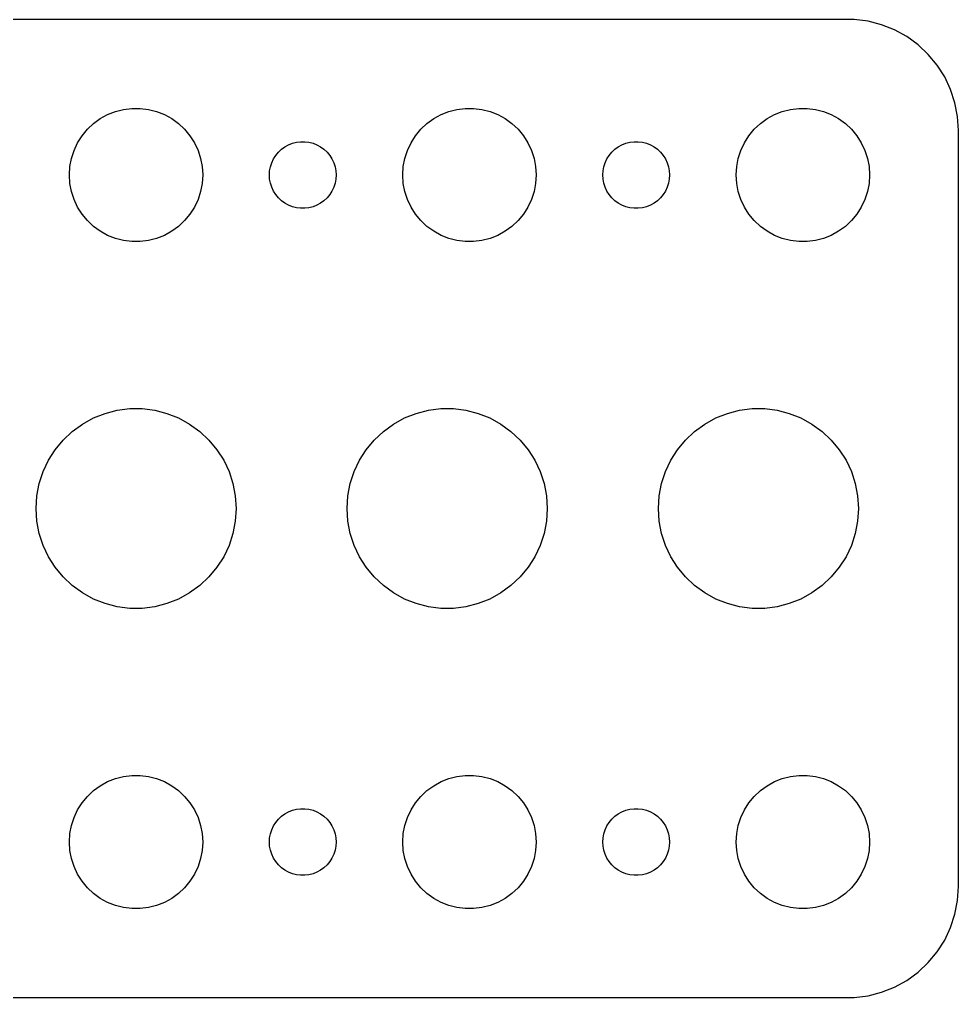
# Model space of a CAD drawing. Header units: metres. Extents: x -37 to 37, y 32 to 76.
# Drawn here: x -5.24 to 37, y 32.01 to 75.99 of the extents above; entities that cross this region are included whole.
import ezdxf

# ---------------------------------------------------------------- set-up
doc = ezdxf.new("R2010")
doc.units = ezdxf.units.M

msp = doc.modelspace()

# ---------------------------------------------------------------- linework, layer by layer
for p, q in [((32.3139, 75.9901), (-32.3139, 75.9901)), ((32.9369, 75.9114), (32.3139, 75.9901)), ((33.5451, 75.7553), (32.9369, 75.9114)), ((34.1289, 75.5241), (33.5451, 75.7553)), ((34.6791, 75.2216), (34.1289, 75.5241)), ((35.1871, 74.8526), (34.6791, 75.2216)), ((35.6448, 74.4227), (35.1871, 74.8526)), ((36.0451, 73.9389), (35.6448, 74.4227)), ((36.3815, 73.4088), (36.0451, 73.9389)), ((36.6489, 72.8406), (36.3815, 73.4088)), ((36.8429, 72.2434), (36.6489, 72.8406)), ((36.9606, 71.6267), (36.8429, 72.2434)), ((-1.60747, 71.533), (-1.27733, 71.7145)), ((-1.27733, 71.7145), (-0.92705, 71.8532)), ((-0.92705, 71.8532), (-0.56213, 71.9469)), ((-0.56213, 71.9469), (-0.18837, 71.9941)), ((-0.18837, 71.9941), (0.18837, 71.9941)), ((0.18837, 71.9941), (0.56213, 71.9469)), ((0.56213, 71.9469), (0.92705, 71.8532)), ((0.92705, 71.8532), (1.27733, 71.7145)), ((1.27733, 71.7145), (1.60747, 71.533)), ((13.3925, 71.533), (13.7227, 71.7145)), ((13.7227, 71.7145), (14.0729, 71.8532)), ((14.0729, 71.8532), (14.4379, 71.9469)), ((14.4379, 71.9469), (14.8116, 71.9941)), ((14.8116, 71.9941), (15.1884, 71.9941)), ((15.1884, 71.9941), (15.5621, 71.9469)), ((15.5621, 71.9469), (15.927, 71.8532)), ((15.927, 71.8532), (16.2773, 71.7145)), ((16.2773, 71.7145), (16.6075, 71.533)), ((28.3925, 71.533), (28.7227, 71.7145)), ((28.7227, 71.7145), (29.0729, 71.8532)), ((29.0729, 71.8532), (29.4379, 71.9469)), ((29.4379, 71.9469), (29.8116, 71.9941)), ((29.8116, 71.9941), (30.1884, 71.9941)), ((30.1884, 71.9941), (30.5621, 71.9469)), ((30.5621, 71.9469), (30.927, 71.8532)), ((30.927, 71.8532), (31.2773, 71.7145)), ((31.2773, 71.7145), (31.6075, 71.533)), ((-2.1869, 71.0536), (-1.91226, 71.3115)), ((-1.91226, 71.3115), (-1.60747, 71.533)), ((1.60747, 71.533), (1.91226, 71.3115)), ((1.91226, 71.3115), (2.1869, 71.0536)), ((12.8131, 71.0536), (13.0877, 71.3115)), ((13.0877, 71.3115), (13.3925, 71.533)), ((16.6075, 71.533), (16.9123, 71.3115)), ((16.9123, 71.3115), (17.1869, 71.0536)), ((27.8131, 71.0536), (28.0877, 71.3115)), ((28.0877, 71.3115), (28.3925, 71.533)), ((31.6075, 71.533), (31.9123, 71.3115)), ((31.9123, 71.3115), (32.1869, 71.0536)), ((37, 71), (36.9606, 71.6267)), ((-2.42705, 70.7634), (-2.1869, 71.0536)), ((2.1869, 71.0536), (2.42705, 70.7634)), ((12.5729, 70.7634), (12.8131, 71.0536)), ((17.1869, 71.0536), (17.427, 70.7634)), ((27.5729, 70.7634), (27.8131, 71.0536)), ((32.1869, 71.0536), (32.427, 70.7634)), ((37, 37), (37, 71)), ((-2.78932, 70.1044), (-2.62891, 70.4453)), ((-2.62891, 70.4453), (-2.42705, 70.7634)), ((2.42705, 70.7634), (2.62891, 70.4453)), ((2.62891, 70.4453), (2.78932, 70.1044)), ((6.86133, 70.3572), (7.03647, 70.4266)), ((7.03647, 70.4266), (7.21892, 70.4734)), ((7.21892, 70.4734), (7.40581, 70.497)), ((7.40581, 70.497), (7.59418, 70.497)), ((7.59418, 70.497), (7.78107, 70.4734)), ((7.78107, 70.4734), (7.96352, 70.4266)), ((7.96352, 70.4266), (8.13866, 70.3572)), ((12.2107, 70.1044), (12.3711, 70.4453)), ((12.3711, 70.4453), (12.5729, 70.7634)), ((17.427, 70.7634), (17.6289, 70.4453)), ((17.6289, 70.4453), (17.7893, 70.1044)), ((21.8613, 70.3572), (22.0365, 70.4266)), ((22.0365, 70.4266), (22.2189, 70.4734)), ((22.2189, 70.4734), (22.4058, 70.497)), ((22.4058, 70.497), (22.5942, 70.497)), ((22.5942, 70.497), (22.7811, 70.4734)), ((22.7811, 70.4734), (22.9635, 70.4266)), ((22.9635, 70.4266), (23.1387, 70.3572)), ((27.2107, 70.1044), (27.3711, 70.4453)), ((27.3711, 70.4453), (27.5729, 70.7634)), ((32.427, 70.7634), (32.6289, 70.4453)), ((32.6289, 70.4453), (32.7893, 70.1044)), ((-2.90575, 69.7461), (-2.78932, 70.1044)), ((2.78932, 70.1044), (2.90575, 69.7461)), ((6.28647, 69.8817), (6.40654, 70.0268)), ((6.40654, 70.0268), (6.54385, 70.1558)), ((6.54385, 70.1558), (6.69626, 70.2665)), ((6.69626, 70.2665), (6.86133, 70.3572)), ((8.13866, 70.3572), (8.30373, 70.2665)), ((8.30373, 70.2665), (8.45613, 70.1558)), ((8.45613, 70.1558), (8.59344, 70.0268)), ((8.59344, 70.0268), (8.71352, 69.8817)), ((12.0942, 69.7461), (12.2107, 70.1044)), ((17.7893, 70.1044), (17.9057, 69.7461)), ((21.2865, 69.8817), (21.4065, 70.0268)), ((21.4065, 70.0268), (21.5439, 70.1558)), ((21.5439, 70.1558), (21.6963, 70.2665)), ((21.6963, 70.2665), (21.8613, 70.3572)), ((23.1387, 70.3572), (23.3037, 70.2665)), ((23.3037, 70.2665), (23.4561, 70.1558)), ((23.4561, 70.1558), (23.5934, 70.0268)), ((23.5934, 70.0268), (23.7135, 69.8817)), ((27.0942, 69.7461), (27.2107, 70.1044)), ((32.7893, 70.1044), (32.9057, 69.7461)), ((-2.97633, 69.376), (-2.90575, 69.7461)), ((2.90575, 69.7461), (2.97633, 69.376)), ((6.04712, 69.373), (6.10533, 69.5522)), ((6.10533, 69.5522), (6.18553, 69.7226)), ((6.18553, 69.7226), (6.28647, 69.8817)), ((8.71352, 69.8817), (8.81445, 69.7226)), ((8.81445, 69.7226), (8.89465, 69.5522)), ((8.89465, 69.5522), (8.95287, 69.373)), ((12.0237, 69.376), (12.0942, 69.7461)), ((17.9057, 69.7461), (17.9763, 69.376)), ((21.0471, 69.373), (21.1053, 69.5522)), ((21.1053, 69.5522), (21.1855, 69.7226)), ((21.1855, 69.7226), (21.2865, 69.8817)), ((23.7135, 69.8817), (23.8145, 69.7226)), ((23.8145, 69.7226), (23.8947, 69.5522)), ((23.8947, 69.5522), (23.9529, 69.373)), ((27.0237, 69.376), (27.0942, 69.7461)), ((32.9057, 69.7461), (32.9763, 69.376)), ((-3, 69), (-2.97633, 69.376)), ((2.97633, 69.376), (3, 69)), ((6, 69), (6.01183, 69.188)), ((6.01183, 69.188), (6.04712, 69.373)), ((8.95287, 69.373), (8.98816, 69.188)), ((8.98816, 69.188), (9, 69)), ((12, 69), (12.0237, 69.376)), ((17.9763, 69.376), (18, 69)), ((21, 69), (21.0118, 69.188)), ((21.0118, 69.188), (21.0471, 69.373)), ((23.9529, 69.373), (23.9882, 69.188)), ((23.9882, 69.188), (24, 69)), ((27, 69), (27.0237, 69.376)), ((32.9763, 69.376), (33, 69)), ((-2.97633, 68.624), (-3, 69)), ((-2.90575, 68.2539), (-2.97633, 68.624)), ((2.97633, 68.624), (2.90575, 68.2539)), ((3, 69), (2.97633, 68.624)), ((6.01183, 68.812), (6, 69)), ((6.04712, 68.627), (6.01183, 68.812)), ((6.10533, 68.4478), (6.04712, 68.627)), ((8.95287, 68.627), (8.89465, 68.4478)), ((8.98816, 68.812), (8.95287, 68.627)), ((9, 69), (8.98816, 68.812)), ((12.0237, 68.624), (12, 69)), ((12.0942, 68.2539), (12.0237, 68.624)), ((17.9763, 68.624), (17.9057, 68.2539)), ((18, 69), (17.9763, 68.624)), ((21.0118, 68.812), (21, 69)), ((21.0471, 68.627), (21.0118, 68.812)), ((21.1053, 68.4478), (21.0471, 68.627)), ((23.9529, 68.627), (23.8947, 68.4478)), ((23.9882, 68.812), (23.9529, 68.627)), ((24, 69), (23.9882, 68.812)), ((27.0237, 68.624), (27, 69)), ((27.0942, 68.2539), (27.0237, 68.624)), ((32.9763, 68.624), (32.9057, 68.2539)), ((33, 69), (32.9763, 68.624)), ((-2.78932, 67.8956), (-2.90575, 68.2539)), ((2.90575, 68.2539), (2.78932, 67.8956)), ((6.18553, 68.2774), (6.10533, 68.4478)), ((6.28647, 68.1183), (6.18553, 68.2774)), ((8.81445, 68.2774), (8.71352, 68.1183)), ((8.89465, 68.4478), (8.81445, 68.2774)), ((12.2107, 67.8956), (12.0942, 68.2539)), ((17.9057, 68.2539), (17.7893, 67.8956)), ((21.1855, 68.2774), (21.1053, 68.4478)), ((21.2865, 68.1183), (21.1855, 68.2774)), ((23.8145, 68.2774), (23.7135, 68.1183)), ((23.8947, 68.4478), (23.8145, 68.2774)), ((27.2107, 67.8956), (27.0942, 68.2539)), ((32.9057, 68.2539), (32.7893, 67.8956)), ((-2.62891, 67.5547), (-2.78932, 67.8956)), ((2.78932, 67.8956), (2.62891, 67.5547)), ((6.40654, 67.9732), (6.28647, 68.1183)), ((6.54385, 67.8442), (6.40654, 67.9732)), ((6.69626, 67.7335), (6.54385, 67.8442)), ((6.86133, 67.6427), (6.69626, 67.7335)), ((8.30373, 67.7335), (8.13866, 67.6427)), ((8.45613, 67.8442), (8.30373, 67.7335)), ((8.59344, 67.9732), (8.45613, 67.8442)), ((8.71352, 68.1183), (8.59344, 67.9732)), ((12.3711, 67.5547), (12.2107, 67.8956)), ((17.7893, 67.8956), (17.6289, 67.5547)), ((21.4065, 67.9732), (21.2865, 68.1183)), ((21.5439, 67.8442), (21.4065, 67.9732)), ((21.6963, 67.7335), (21.5439, 67.8442)), ((21.8613, 67.6427), (21.6963, 67.7335)), ((23.3037, 67.7335), (23.1387, 67.6427)), ((23.4561, 67.8442), (23.3037, 67.7335)), ((23.5934, 67.9732), (23.4561, 67.8442)), ((23.7135, 68.1183), (23.5934, 67.9732)), ((27.3711, 67.5547), (27.2107, 67.8956)), ((32.7893, 67.8956), (32.6289, 67.5547)), ((-2.42705, 67.2366), (-2.62891, 67.5547)), ((2.62891, 67.5547), (2.42705, 67.2366)), ((7.03647, 67.5734), (6.86133, 67.6427)), ((7.21892, 67.5266), (7.03647, 67.5734)), ((7.40581, 67.5029), (7.21892, 67.5266)), ((7.59418, 67.5029), (7.40581, 67.5029)), ((7.78107, 67.5266), (7.59418, 67.5029)), ((7.96352, 67.5734), (7.78107, 67.5266)), ((8.13866, 67.6427), (7.96352, 67.5734)), ((12.5729, 67.2366), (12.3711, 67.5547)), ((17.6289, 67.5547), (17.427, 67.2366)), ((22.0365, 67.5734), (21.8613, 67.6427)), ((22.2189, 67.5266), (22.0365, 67.5734)), ((22.4058, 67.5029), (22.2189, 67.5266)), ((22.5942, 67.5029), (22.4058, 67.5029)), ((22.7811, 67.5266), (22.5942, 67.5029)), ((22.9635, 67.5734), (22.7811, 67.5266)), ((23.1387, 67.6427), (22.9635, 67.5734)), ((27.5729, 67.2366), (27.3711, 67.5547)), ((32.6289, 67.5547), (32.427, 67.2366)), ((-2.1869, 66.9464), (-2.42705, 67.2366)), ((-1.91226, 66.6884), (-2.1869, 66.9464)), ((2.1869, 66.9464), (1.91226, 66.6884)), ((2.42705, 67.2366), (2.1869, 66.9464)), ((12.8131, 66.9464), (12.5729, 67.2366)), ((13.0877, 66.6884), (12.8131, 66.9464)), ((17.1869, 66.9464), (16.9123, 66.6884)), ((17.427, 67.2366), (17.1869, 66.9464)), ((27.8131, 66.9464), (27.5729, 67.2366)), ((28.0877, 66.6884), (27.8131, 66.9464)), ((32.1869, 66.9464), (31.9123, 66.6884)), ((32.427, 67.2366), (32.1869, 66.9464)), ((-1.60747, 66.467), (-1.91226, 66.6884)), ((-1.27733, 66.2855), (-1.60747, 66.467)), ((1.60747, 66.467), (1.27733, 66.2855)), ((1.91226, 66.6884), (1.60747, 66.467)), ((13.3925, 66.467), (13.0877, 66.6884)), ((13.7227, 66.2855), (13.3925, 66.467)), ((16.6075, 66.467), (16.2773, 66.2855)), ((16.9123, 66.6884), (16.6075, 66.467)), ((28.3925, 66.467), (28.0877, 66.6884)), ((28.7227, 66.2855), (28.3925, 66.467)), ((31.6075, 66.467), (31.2773, 66.2855)), ((31.9123, 66.6884), (31.6075, 66.467)), ((-0.92705, 66.1468), (-1.27733, 66.2855)), ((-0.56213, 66.0531), (-0.92705, 66.1468)), ((-0.18837, 66.0059), (-0.56213, 66.0531)), ((0.18837, 66.0059), (-0.18837, 66.0059)), ((0.56213, 66.0531), (0.18837, 66.0059)), ((0.92705, 66.1468), (0.56213, 66.0531)), ((1.27733, 66.2855), (0.92705, 66.1468)), ((14.0729, 66.1468), (13.7227, 66.2855)), ((14.4379, 66.0531), (14.0729, 66.1468)), ((14.8116, 66.0059), (14.4379, 66.0531)), ((15.1884, 66.0059), (14.8116, 66.0059)), ((15.5621, 66.0531), (15.1884, 66.0059)), ((15.927, 66.1468), (15.5621, 66.0531)), ((16.2773, 66.2855), (15.927, 66.1468)), ((29.0729, 66.1468), (28.7227, 66.2855)), ((29.4379, 66.0531), (29.0729, 66.1468)), ((29.8116, 66.0059), (29.4379, 66.0531)), ((30.1884, 66.0059), (29.8116, 66.0059)), ((30.5621, 66.0531), (30.1884, 66.0059)), ((30.927, 66.1468), (30.5621, 66.0531)), ((31.2773, 66.2855), (30.927, 66.1468)), ((-2.41121, 57.7995), (-1.916, 58.0717)), ((-1.916, 58.0717), (-1.39056, 58.2797)), ((-1.39056, 58.2797), (-0.8432, 58.4203)), ((-0.8432, 58.4203), (-0.28255, 58.4911)), ((-0.28255, 58.4911), (0.28255, 58.4911)), ((0.28255, 58.4911), (0.8432, 58.4203)), ((0.8432, 58.4203), (1.39056, 58.2797)), ((1.39056, 58.2797), (1.916, 58.0717)), ((1.916, 58.0717), (2.41121, 57.7995)), ((11.5888, 57.7995), (12.084, 58.0717)), ((12.084, 58.0717), (12.6094, 58.2797)), ((12.6094, 58.2797), (13.1568, 58.4203)), ((13.1568, 58.4203), (13.7174, 58.4911)), ((13.7174, 58.4911), (14.2825, 58.4911)), ((14.2825, 58.4911), (14.8432, 58.4203)), ((14.8432, 58.4203), (15.3906, 58.2797)), ((15.3906, 58.2797), (15.916, 58.0717)), ((15.916, 58.0717), (16.4112, 57.7995)), ((25.5888, 57.7995), (26.084, 58.0717)), ((26.084, 58.0717), (26.6094, 58.2797)), ((26.6094, 58.2797), (27.1568, 58.4203)), ((27.1568, 58.4203), (27.7174, 58.4911)), ((27.7174, 58.4911), (28.2825, 58.4911)), ((28.2825, 58.4911), (28.8432, 58.4203)), ((28.8432, 58.4203), (29.3906, 58.2797)), ((29.3906, 58.2797), (29.916, 58.0717)), ((29.916, 58.0717), (30.4112, 57.7995)), ((-2.86839, 57.4673), (-2.41121, 57.7995)), ((2.41121, 57.7995), (2.86839, 57.4673)), ((11.1316, 57.4673), (11.5888, 57.7995)), ((16.4112, 57.7995), (16.8684, 57.4673)), ((25.1316, 57.4673), (25.5888, 57.7995)), ((30.4112, 57.7995), (30.8684, 57.4673)), ((-3.28035, 57.0805), (-2.86839, 57.4673)), ((2.86839, 57.4673), (3.28035, 57.0805)), ((10.7196, 57.0805), (11.1316, 57.4673)), ((16.8684, 57.4673), (17.2803, 57.0805)), ((24.7196, 57.0805), (25.1316, 57.4673)), ((30.8684, 57.4673), (31.2803, 57.0805)), ((-3.64056, 56.645), (-3.28035, 57.0805)), ((3.28035, 57.0805), (3.64056, 56.645)), ((10.3594, 56.645), (10.7196, 57.0805)), ((17.2803, 57.0805), (17.6406, 56.645)), ((24.3594, 56.645), (24.7196, 57.0805)), ((31.2803, 57.0805), (31.6406, 56.645)), ((-3.94337, 56.1679), (-3.64056, 56.645)), ((3.64056, 56.645), (3.94337, 56.1679)), ((10.0566, 56.1679), (10.3594, 56.645)), ((17.6406, 56.645), (17.9434, 56.1679)), ((24.0566, 56.1679), (24.3594, 56.645)), ((31.6406, 56.645), (31.9434, 56.1679)), ((-4.18399, 55.6566), (-3.94337, 56.1679)), ((3.94337, 56.1679), (4.18399, 55.6566)), ((9.81599, 55.6566), (10.0566, 56.1679)), ((17.9434, 56.1679), (18.184, 55.6566)), ((23.816, 55.6566), (24.0566, 56.1679)), ((31.9434, 56.1679), (32.184, 55.6566)), ((-4.35861, 55.1191), (-4.18399, 55.6566)), ((4.18399, 55.6566), (4.35861, 55.1191)), ((9.64137, 55.1191), (9.81599, 55.6566)), ((18.184, 55.6566), (18.3586, 55.1191)), ((23.6414, 55.1191), (23.816, 55.6566)), ((32.184, 55.6566), (32.3586, 55.1191)), ((-4.46451, 54.564), (-4.35861, 55.1191)), ((4.35861, 55.1191), (4.46451, 54.564)), ((9.53548, 54.564), (9.64137, 55.1191)), ((18.3586, 55.1191), (18.4645, 54.564)), ((23.5355, 54.564), (23.6414, 55.1191)), ((32.3586, 55.1191), (32.4645, 54.564)), ((-4.5, 54), (-4.46451, 54.564)), ((4.46451, 54.564), (4.5, 54)), ((9.5, 54), (9.53548, 54.564)), ((18.4645, 54.564), (18.5, 54)), ((23.5, 54), (23.5355, 54.564)), ((32.4645, 54.564), (32.5, 54)), ((-4.46451, 53.436), (-4.5, 54)), ((4.5, 54), (4.46451, 53.436)), ((9.53548, 53.436), (9.5, 54)), ((18.5, 54), (18.4645, 53.436)), ((23.5355, 53.436), (23.5, 54)), ((32.5, 54), (32.4645, 53.436)), ((-4.35861, 52.8809), (-4.46451, 53.436)), ((4.46451, 53.436), (4.35861, 52.8809)), ((9.64137, 52.8809), (9.53548, 53.436)), ((18.4645, 53.436), (18.3586, 52.8809)), ((23.6414, 52.8809), (23.5355, 53.436)), ((32.4645, 53.436), (32.3586, 52.8809)), ((-4.18399, 52.3434), (-4.35861, 52.8809)), ((4.35861, 52.8809), (4.18399, 52.3434)), ((9.81599, 52.3434), (9.64137, 52.8809)), ((18.3586, 52.8809), (18.184, 52.3434)), ((23.816, 52.3434), (23.6414, 52.8809)), ((32.3586, 52.8809), (32.184, 52.3434)), ((-3.94337, 51.8321), (-4.18399, 52.3434)), ((4.18399, 52.3434), (3.94337, 51.8321)), ((10.0566, 51.8321), (9.81599, 52.3434)), ((18.184, 52.3434), (17.9434, 51.8321)), ((24.0566, 51.8321), (23.816, 52.3434)), ((32.184, 52.3434), (31.9434, 51.8321)), ((-3.64056, 51.355), (-3.94337, 51.8321)), ((3.94337, 51.8321), (3.64056, 51.355)), ((10.3594, 51.355), (10.0566, 51.8321)), ((17.9434, 51.8321), (17.6406, 51.355)), ((24.3594, 51.355), (24.0566, 51.8321)), ((31.9434, 51.8321), (31.6406, 51.355)), ((-3.28035, 50.9195), (-3.64056, 51.355)), ((3.64056, 51.355), (3.28035, 50.9195)), ((10.7196, 50.9195), (10.3594, 51.355)), ((17.6406, 51.355), (17.2803, 50.9195)), ((24.7196, 50.9195), (24.3594, 51.355)), ((31.6406, 51.355), (31.2803, 50.9195)), ((-2.86839, 50.5327), (-3.28035, 50.9195)), ((3.28035, 50.9195), (2.86839, 50.5327)), ((11.1316, 50.5327), (10.7196, 50.9195)), ((17.2803, 50.9195), (16.8684, 50.5327)), ((25.1316, 50.5327), (24.7196, 50.9195)), ((31.2803, 50.9195), (30.8684, 50.5327)), ((-2.41121, 50.2005), (-2.86839, 50.5327)), ((-1.916, 49.9283), (-2.41121, 50.2005)), ((2.41121, 50.2005), (1.916, 49.9283)), ((2.86839, 50.5327), (2.41121, 50.2005)), ((11.5888, 50.2005), (11.1316, 50.5327)), ((12.084, 49.9283), (11.5888, 50.2005)), ((16.4112, 50.2005), (15.916, 49.9283)), ((16.8684, 50.5327), (16.4112, 50.2005)), ((25.5888, 50.2005), (25.1316, 50.5327)), ((26.084, 49.9283), (25.5888, 50.2005)), ((30.4112, 50.2005), (29.916, 49.9283)), ((30.8684, 50.5327), (30.4112, 50.2005)), ((-1.39056, 49.7203), (-1.916, 49.9283)), ((-0.8432, 49.5797), (-1.39056, 49.7203)), ((1.39056, 49.7203), (0.8432, 49.5797)), ((1.916, 49.9283), (1.39056, 49.7203)), ((12.6094, 49.7203), (12.084, 49.9283)), ((13.1568, 49.5797), (12.6094, 49.7203)), ((15.3906, 49.7203), (14.8432, 49.5797)), ((15.916, 49.9283), (15.3906, 49.7203)), ((26.6094, 49.7203), (26.084, 49.9283)), ((27.1568, 49.5797), (26.6094, 49.7203)), ((29.3906, 49.7203), (28.8432, 49.5797)), ((29.916, 49.9283), (29.3906, 49.7203)), ((-0.28255, 49.5089), (-0.8432, 49.5797)), ((0.28255, 49.5089), (-0.28255, 49.5089)), ((0.8432, 49.5797), (0.28255, 49.5089)), ((13.7174, 49.5089), (13.1568, 49.5797)), ((14.2825, 49.5089), (13.7174, 49.5089)), ((14.8432, 49.5797), (14.2825, 49.5089)), ((27.7174, 49.5089), (27.1568, 49.5797)), ((28.2825, 49.5089), (27.7174, 49.5089)), ((28.8432, 49.5797), (28.2825, 49.5089)), ((-1.27733, 41.7145), (-0.92705, 41.8532)), ((-0.92705, 41.8532), (-0.56213, 41.9469)), ((-0.56213, 41.9469), (-0.18837, 41.9941)), ((-0.18837, 41.9941), (0.18837, 41.9941)), ((0.18837, 41.9941), (0.56213, 41.9469)), ((0.56213, 41.9469), (0.92705, 41.8532)), ((0.92705, 41.8532), (1.27733, 41.7145)), ((13.7227, 41.7145), (14.0729, 41.8532)), ((14.0729, 41.8532), (14.4379, 41.9469)), ((14.4379, 41.9469), (14.8116, 41.9941)), ((14.8116, 41.9941), (15.1884, 41.9941)), ((15.1884, 41.9941), (15.5621, 41.9469)), ((15.5621, 41.9469), (15.927, 41.8532)), ((15.927, 41.8532), (16.2773, 41.7145)), ((28.7227, 41.7145), (29.0729, 41.8532)), ((29.0729, 41.8532), (29.4379, 41.9469)), ((29.4379, 41.9469), (29.8116, 41.9941)), ((29.8116, 41.9941), (30.1884, 41.9941)), ((30.1884, 41.9941), (30.5621, 41.9469)), ((30.5621, 41.9469), (30.927, 41.8532)), ((30.927, 41.8532), (31.2773, 41.7145)), ((-1.91226, 41.3116), (-1.60747, 41.533)), ((-1.60747, 41.533), (-1.27733, 41.7145)), ((1.27733, 41.7145), (1.60747, 41.533)), ((1.60747, 41.533), (1.91226, 41.3116)), ((13.0877, 41.3116), (13.3925, 41.533)), ((13.3925, 41.533), (13.7227, 41.7145)), ((16.2773, 41.7145), (16.6075, 41.533)), ((16.6075, 41.533), (16.9123, 41.3116)), ((28.0877, 41.3116), (28.3925, 41.533)), ((28.3925, 41.533), (28.7227, 41.7145)), ((31.2773, 41.7145), (31.6075, 41.533)), ((31.6075, 41.533), (31.9123, 41.3116)), ((-2.42705, 40.7634), (-2.1869, 41.0536)), ((-2.1869, 41.0536), (-1.91226, 41.3116)), ((1.91226, 41.3116), (2.1869, 41.0536)), ((2.1869, 41.0536), (2.42705, 40.7634)), ((12.5729, 40.7634), (12.8131, 41.0536)), ((12.8131, 41.0536), (13.0877, 41.3116)), ((16.9123, 41.3116), (17.1869, 41.0536)), ((17.1869, 41.0536), (17.427, 40.7634)), ((27.5729, 40.7634), (27.8131, 41.0536)), ((27.8131, 41.0536), (28.0877, 41.3116)), ((31.9123, 41.3116), (32.1869, 41.0536)), ((32.1869, 41.0536), (32.427, 40.7634)), ((-2.62891, 40.4453), (-2.42705, 40.7634)), ((2.42705, 40.7634), (2.62891, 40.4453)), ((7.03647, 40.4266), (7.21892, 40.4734)), ((7.21892, 40.4734), (7.40581, 40.4971)), ((7.40581, 40.4971), (7.59418, 40.4971)), ((7.59418, 40.4971), (7.78107, 40.4734)), ((7.78107, 40.4734), (7.96352, 40.4266)), ((12.3711, 40.4453), (12.5729, 40.7634)), ((17.427, 40.7634), (17.6289, 40.4453)), ((22.0365, 40.4266), (22.2189, 40.4734)), ((22.2189, 40.4734), (22.4058, 40.4971)), ((22.4058, 40.4971), (22.5942, 40.4971)), ((22.5942, 40.4971), (22.7811, 40.4734)), ((22.7811, 40.4734), (22.9635, 40.4266)), ((27.3711, 40.4453), (27.5729, 40.7634)), ((32.427, 40.7634), (32.6289, 40.4453)), ((-2.90575, 39.7461), (-2.78932, 40.1044)), ((-2.78932, 40.1044), (-2.62891, 40.4453)), ((2.62891, 40.4453), (2.78932, 40.1044)), ((2.78932, 40.1044), (2.90575, 39.7461)), ((6.28647, 39.8817), (6.40654, 40.0268)), ((6.40654, 40.0268), (6.54385, 40.1558)), ((6.54385, 40.1558), (6.69626, 40.2665)), ((6.69626, 40.2665), (6.86133, 40.3573)), ((6.86133, 40.3573), (7.03647, 40.4266)), ((7.96352, 40.4266), (8.13866, 40.3573)), ((8.13866, 40.3573), (8.30373, 40.2665)), ((8.30373, 40.2665), (8.45613, 40.1558)), ((8.45613, 40.1558), (8.59344, 40.0268)), ((8.59344, 40.0268), (8.71352, 39.8817)), ((12.0942, 39.7461), (12.2107, 40.1044)), ((12.2107, 40.1044), (12.3711, 40.4453)), ((17.6289, 40.4453), (17.7893, 40.1044)), ((17.7893, 40.1044), (17.9057, 39.7461)), ((21.2865, 39.8817), (21.4065, 40.0268)), ((21.4065, 40.0268), (21.5439, 40.1558)), ((21.5439, 40.1558), (21.6963, 40.2665)), ((21.6963, 40.2665), (21.8613, 40.3573)), ((21.8613, 40.3573), (22.0365, 40.4266)), ((22.9635, 40.4266), (23.1387, 40.3573)), ((23.1387, 40.3573), (23.3037, 40.2665)), ((23.3037, 40.2665), (23.4561, 40.1558)), ((23.4561, 40.1558), (23.5934, 40.0268)), ((23.5934, 40.0268), (23.7135, 39.8817)), ((27.0942, 39.7461), (27.2107, 40.1044)), ((27.2107, 40.1044), (27.3711, 40.4453)), ((32.6289, 40.4453), (32.7893, 40.1044)), ((32.7893, 40.1044), (32.9057, 39.7461)), ((-2.97633, 39.376), (-2.90575, 39.7461)), ((2.90575, 39.7461), (2.97633, 39.376)), ((6.10533, 39.5522), (6.18553, 39.7226)), ((6.18553, 39.7226), (6.28647, 39.8817)), ((8.71352, 39.8817), (8.81445, 39.7226)), ((8.81445, 39.7226), (8.89465, 39.5522)), ((12.0237, 39.376), (12.0942, 39.7461)), ((17.9057, 39.7461), (17.9763, 39.376)), ((21.1053, 39.5522), (21.1855, 39.7226)), ((21.1855, 39.7226), (21.2865, 39.8817)), ((23.7135, 39.8817), (23.8145, 39.7226)), ((23.8145, 39.7226), (23.8947, 39.5522)), ((27.0237, 39.376), (27.0942, 39.7461)), ((32.9057, 39.7461), (32.9763, 39.376)), ((-3, 39), (-2.97633, 39.376)), ((2.97633, 39.376), (3, 39)), ((6, 39), (6.01183, 39.188)), ((6.01183, 39.188), (6.04712, 39.373)), ((6.04712, 39.373), (6.10533, 39.5522)), ((8.89465, 39.5522), (8.95287, 39.373)), ((8.95287, 39.373), (8.98816, 39.188)), ((8.98816, 39.188), (9, 39)), ((12, 39), (12.0237, 39.376)), ((17.9763, 39.376), (18, 39)), ((21, 39), (21.0118, 39.188)), ((21.0118, 39.188), (21.0471, 39.373)), ((21.0471, 39.373), (21.1053, 39.5522)), ((23.8947, 39.5522), (23.9529, 39.373)), ((23.9529, 39.373), (23.9882, 39.188)), ((23.9882, 39.188), (24, 39)), ((27, 39), (27.0237, 39.376)), ((32.9763, 39.376), (33, 39)), ((-2.97633, 38.624), (-3, 39)), ((3, 39), (2.97633, 38.624)), ((6.01183, 38.812), (6, 39)), ((6.04712, 38.627), (6.01183, 38.812)), ((8.98816, 38.812), (8.95287, 38.627)), ((9, 39), (8.98816, 38.812)), ((12.0237, 38.624), (12, 39)), ((18, 39), (17.9763, 38.624)), ((21.0118, 38.812), (21, 39)), ((21.0471, 38.627), (21.0118, 38.812)), ((23.9882, 38.812), (23.9529, 38.627)), ((24, 39), (23.9882, 38.812)), ((27.0237, 38.624), (27, 39)), ((33, 39), (32.9763, 38.624)), ((-2.90575, 38.2539), (-2.97633, 38.624)), ((2.97633, 38.624), (2.90575, 38.2539)), ((6.10533, 38.4478), (6.04712, 38.627)), ((6.18553, 38.2774), (6.10533, 38.4478)), ((6.28647, 38.1183), (6.18553, 38.2774)), ((8.81445, 38.2774), (8.71352, 38.1183)), ((8.89465, 38.4478), (8.81445, 38.2774)), ((8.95287, 38.627), (8.89465, 38.4478)), ((12.0942, 38.2539), (12.0237, 38.624)), ((17.9763, 38.624), (17.9057, 38.2539)), ((21.1053, 38.4478), (21.0471, 38.627)), ((21.1855, 38.2774), (21.1053, 38.4478)), ((21.2865, 38.1183), (21.1855, 38.2774)), ((23.8145, 38.2774), (23.7135, 38.1183)), ((23.8947, 38.4478), (23.8145, 38.2774)), ((23.9529, 38.627), (23.8947, 38.4478)), ((27.0942, 38.2539), (27.0237, 38.624)), ((32.9763, 38.624), (32.9057, 38.2539)), ((-2.78932, 37.8956), (-2.90575, 38.2539)), ((-2.62891, 37.5547), (-2.78932, 37.8956)), ((2.78932, 37.8956), (2.62891, 37.5547)), ((2.90575, 38.2539), (2.78932, 37.8956)), ((6.40654, 37.9732), (6.28647, 38.1183)), ((6.54385, 37.8442), (6.40654, 37.9732)), ((6.69626, 37.7335), (6.54385, 37.8442)), ((8.45613, 37.8442), (8.30373, 37.7335)), ((8.59344, 37.9732), (8.45613, 37.8442)), ((8.71352, 38.1183), (8.59344, 37.9732)), ((12.2107, 37.8956), (12.0942, 38.2539)), ((12.3711, 37.5547), (12.2107, 37.8956)), ((17.7893, 37.8956), (17.6289, 37.5547)), ((17.9057, 38.2539), (17.7893, 37.8956)), ((21.4065, 37.9732), (21.2865, 38.1183)), ((21.5439, 37.8442), (21.4065, 37.9732)), ((21.6963, 37.7335), (21.5439, 37.8442)), ((23.4561, 37.8442), (23.3037, 37.7335)), ((23.5934, 37.9732), (23.4561, 37.8442)), ((23.7135, 38.1183), (23.5934, 37.9732)), ((27.2107, 37.8956), (27.0942, 38.2539)), ((27.3711, 37.5547), (27.2107, 37.8956)), ((32.7893, 37.8956), (32.6289, 37.5547)), ((32.9057, 38.2539), (32.7893, 37.8956)), ((-2.42705, 37.2366), (-2.62891, 37.5547)), ((2.62891, 37.5547), (2.42705, 37.2366)), ((6.86133, 37.6428), (6.69626, 37.7335)), ((7.03647, 37.5734), (6.86133, 37.6428)), ((7.21892, 37.5266), (7.03647, 37.5734)), ((7.40581, 37.503), (7.21892, 37.5266)), ((7.59418, 37.503), (7.40581, 37.503)), ((7.78107, 37.5266), (7.59418, 37.503)), ((7.96352, 37.5734), (7.78107, 37.5266)), ((8.13866, 37.6428), (7.96352, 37.5734)), ((8.30373, 37.7335), (8.13866, 37.6428)), ((12.5729, 37.2366), (12.3711, 37.5547)), ((17.6289, 37.5547), (17.427, 37.2366)), ((21.8613, 37.6428), (21.6963, 37.7335)), ((22.0365, 37.5734), (21.8613, 37.6428)), ((22.2189, 37.5266), (22.0365, 37.5734)), ((22.4058, 37.503), (22.2189, 37.5266)), ((22.5942, 37.503), (22.4058, 37.503)), ((22.7811, 37.5266), (22.5942, 37.503)), ((22.9635, 37.5734), (22.7811, 37.5266)), ((23.1387, 37.6428), (22.9635, 37.5734)), ((23.3037, 37.7335), (23.1387, 37.6428)), ((27.5729, 37.2366), (27.3711, 37.5547)), ((32.6289, 37.5547), (32.427, 37.2366)), ((-2.1869, 36.9464), (-2.42705, 37.2366)), ((-1.91226, 36.6885), (-2.1869, 36.9464)), ((2.1869, 36.9464), (1.91226, 36.6885)), ((2.42705, 37.2366), (2.1869, 36.9464)), ((12.8131, 36.9464), (12.5729, 37.2366)), ((13.0877, 36.6885), (12.8131, 36.9464)), ((17.1869, 36.9464), (16.9123, 36.6885)), ((17.427, 37.2366), (17.1869, 36.9464)), ((27.8131, 36.9464), (27.5729, 37.2366)), ((28.0877, 36.6885), (27.8131, 36.9464)), ((32.1869, 36.9464), (31.9123, 36.6885)), ((32.427, 37.2366), (32.1869, 36.9464)), ((36.9606, 36.3733), (37, 37)), ((-1.60747, 36.467), (-1.91226, 36.6885)), ((1.91226, 36.6885), (1.60747, 36.467)), ((13.3925, 36.467), (13.0877, 36.6885)), ((16.9123, 36.6885), (16.6075, 36.467)), ((28.3925, 36.467), (28.0877, 36.6885)), ((31.9123, 36.6885), (31.6075, 36.467)), ((-1.27733, 36.2855), (-1.60747, 36.467)), ((-0.92705, 36.1468), (-1.27733, 36.2855)), ((-0.56213, 36.0531), (-0.92705, 36.1468)), ((0.92705, 36.1468), (0.56213, 36.0531)), ((1.27733, 36.2855), (0.92705, 36.1468)), ((1.60747, 36.467), (1.27733, 36.2855)), ((13.7227, 36.2855), (13.3925, 36.467)), ((14.0729, 36.1468), (13.7227, 36.2855)), ((14.4379, 36.0531), (14.0729, 36.1468)), ((15.927, 36.1468), (15.5621, 36.0531)), ((16.2773, 36.2855), (15.927, 36.1468)), ((16.6075, 36.467), (16.2773, 36.2855)), ((28.7227, 36.2855), (28.3925, 36.467)), ((29.0729, 36.1468), (28.7227, 36.2855)), ((29.4379, 36.0531), (29.0729, 36.1468)), ((30.927, 36.1468), (30.5621, 36.0531)), ((31.2773, 36.2855), (30.927, 36.1468)), ((31.6075, 36.467), (31.2773, 36.2855)), ((36.8429, 35.7566), (36.9606, 36.3733)), ((-0.18837, 36.0059), (-0.56213, 36.0531)), ((0.18837, 36.0059), (-0.18837, 36.0059)), ((0.56213, 36.0531), (0.18837, 36.0059)), ((14.8116, 36.0059), (14.4379, 36.0531)), ((15.1884, 36.0059), (14.8116, 36.0059)), ((15.5621, 36.0531), (15.1884, 36.0059)), ((29.8116, 36.0059), (29.4379, 36.0531)), ((30.1884, 36.0059), (29.8116, 36.0059)), ((30.5621, 36.0531), (30.1884, 36.0059)), ((36.6489, 35.1594), (36.8429, 35.7566)), ((36.3815, 34.5912), (36.6489, 35.1594)), ((36.0451, 34.0611), (36.3815, 34.5912)), ((35.6448, 33.5773), (36.0451, 34.0611)), ((35.1871, 33.1474), (35.6448, 33.5773)), ((34.6791, 32.7784), (35.1871, 33.1474)), ((34.1289, 32.4759), (34.6791, 32.7784)), ((32.9369, 32.0886), (33.5451, 32.2447)), ((33.5451, 32.2447), (34.1289, 32.4759)), ((-32.3139, 32.0099), (32.3139, 32.0099)), ((32.3139, 32.0099), (32.9369, 32.0886))]:
    msp.add_line(p, q)

doc.saveas('drawing.dxf')
